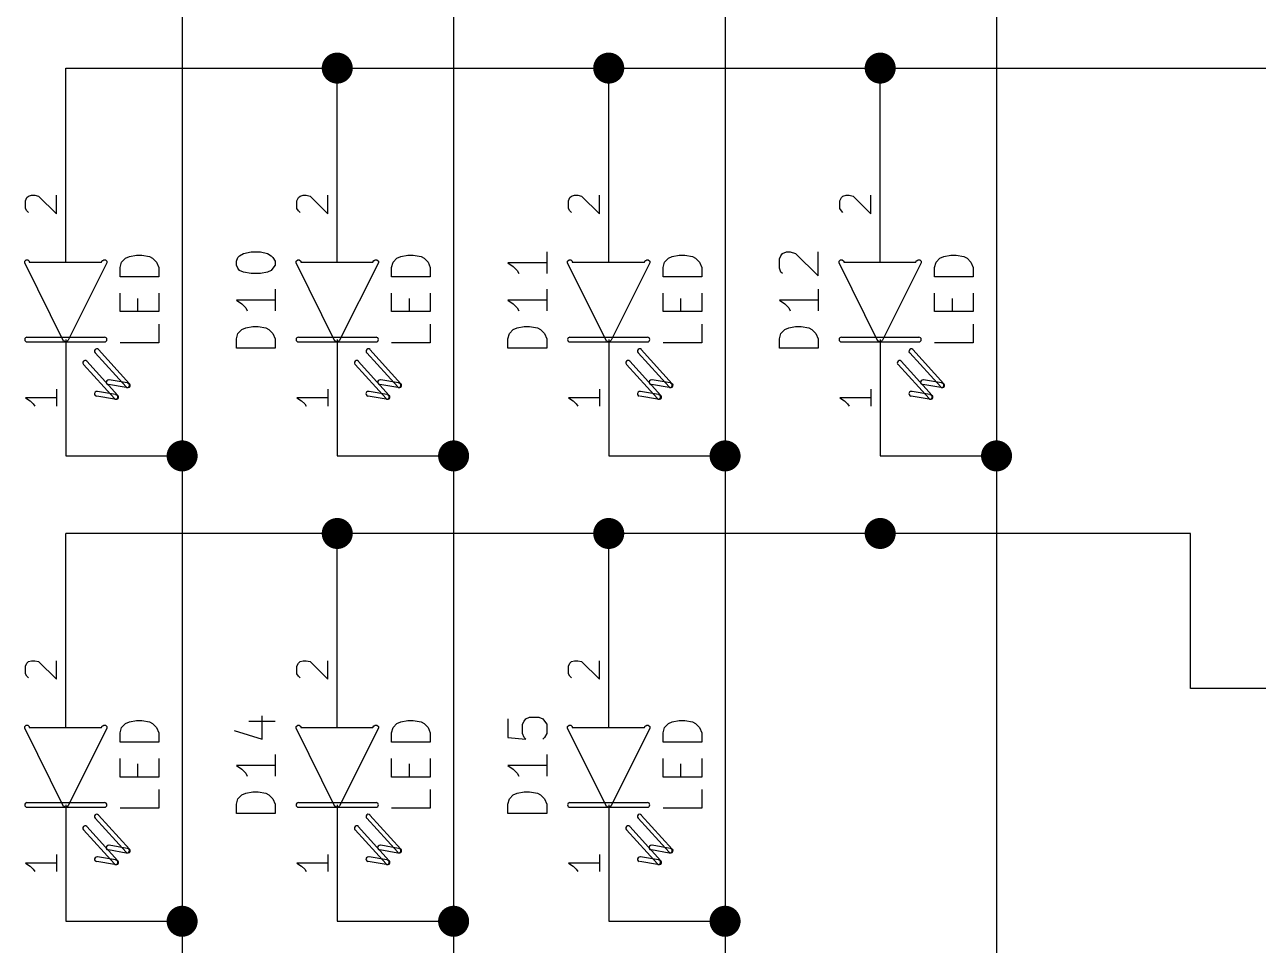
# Model space of a CAD drawing. Extents: x 10 to 269, y -206 to -10.
# Drawn here: x 58.34 to 98.74, y -121.44 to -91.29 of the extents above; entities that cross this region are included whole.
import ezdxf

# ---------------------------------------------------------------- set-up
doc = ezdxf.new("R2010")
doc.units = 0
doc.header["$MEASUREMENT"] = 0
doc.layers.add('BLACK', color=7, linetype='CONTINUOUS')

msp = doc.modelspace()

# ---------------------------------------------------------------- linework, layer by layer
at = {"layer": 'Black'}
for p, q in [((59.69, -99.06), (59.69, -95.25)), ((68.58, -99.06), (68.58, -95.25)), ((77.47, -99.06), (77.47, -95.25)), ((86.36, -99.06), (86.36, -95.25)), ((58.3692, -97.0534), (58.42, -96.9518)), ((58.42, -96.9518), (58.4708, -96.901)), ((58.4708, -96.901), (58.5724, -96.8756)), ((58.5724, -96.8756), (58.674, -96.8756)), ((58.674, -96.8756), (58.801, -96.901)), ((58.801, -96.901), (59.3852, -97.4852)), ((59.3852, -97.4852), (59.3852, -96.8756)), ((67.2592, -97.0534), (67.31, -96.9518)), ((67.31, -96.9518), (67.3608, -96.901)), ((67.3608, -96.901), (67.4624, -96.8756)), ((67.4624, -96.8756), (67.564, -96.8756)), ((67.564, -96.8756), (67.691, -96.901)), ((67.691, -96.901), (68.2752, -97.4852)), ((68.2752, -97.4852), (68.2752, -96.8756)), ((76.1492, -97.0534), (76.2, -96.9518)), ((76.2, -96.9518), (76.2508, -96.901)), ((76.2508, -96.901), (76.3524, -96.8756)), ((76.3524, -96.8756), (76.454, -96.8756)), ((76.454, -96.8756), (76.581, -96.901)), ((76.581, -96.901), (77.1652, -97.4852)), ((77.1652, -97.4852), (77.1652, -96.8756)), ((85.0392, -97.0534), (85.09, -96.9518)), ((85.09, -96.9518), (85.1408, -96.901)), ((85.1408, -96.901), (85.2424, -96.8756)), ((85.2424, -96.8756), (85.344, -96.8756)), ((85.344, -96.8756), (85.471, -96.901)), ((85.471, -96.901), (86.0552, -97.4852)), ((86.0552, -97.4852), (86.0552, -96.8756)), ((58.3692, -97.3074), (58.3692, -97.0534)), ((58.42, -97.3836), (58.3692, -97.3074)), ((67.2592, -97.3074), (67.2592, -97.0534)), ((67.31, -97.3836), (67.2592, -97.3074)), ((76.1492, -97.3074), (76.1492, -97.0534)), ((76.2, -97.3836), (76.1492, -97.3074)), ((85.0392, -97.3074), (85.0392, -97.0534)), ((85.09, -97.3836), (85.0392, -97.3074)), ((58.4708, -97.4344), (58.42, -97.3836)), ((67.3608, -97.4344), (67.31, -97.3836)), ((76.2508, -97.4344), (76.2, -97.3836)), ((85.1408, -97.4344), (85.09, -97.3836)), ((58.3438, -99.0346), (58.3946, -98.9838)), ((58.3438, -99.0854), (58.3438, -99.0346)), ((59.6138, -101.651), (58.3438, -99.0854)), ((58.3946, -98.9838), (58.4454, -98.9838)), ((58.4454, -98.9838), (58.4962, -99.0346)), ((58.4962, -99.0346), (58.4962, -99.06)), ((58.4962, -99.06), (60.8584, -99.06)), ((61.0362, -99.0854), (59.7662, -101.625)), ((60.8584, -99.06), (60.8838, -99.0092)), ((60.8838, -99.0092), (60.9092, -99.0092)), ((60.9092, -99.0092), (60.9346, -98.9838)), ((60.9346, -98.9838), (60.9854, -98.9838)), ((60.9854, -98.9838), (61.0362, -99.0346)), ((61.0362, -99.0346), (61.0362, -99.0854)), ((67.2338, -99.0346), (67.2846, -98.9838)), ((67.2338, -99.0854), (67.2338, -99.0346)), ((68.5038, -101.651), (67.2338, -99.0854)), ((67.2846, -98.9838), (67.3354, -98.9838)), ((67.3354, -98.9838), (67.3862, -99.0346)), ((67.3862, -99.0346), (67.3862, -99.06)), ((67.3862, -99.06), (69.7484, -99.06)), ((69.9262, -99.0854), (68.6562, -101.625)), ((69.7484, -99.06), (69.7738, -99.0092)), ((69.7738, -99.0092), (69.7992, -99.0092)), ((69.7992, -99.0092), (69.8246, -98.9838)), ((69.8246, -98.9838), (69.8754, -98.9838)), ((69.8754, -98.9838), (69.9262, -99.0346)), ((69.9262, -99.0346), (69.9262, -99.0854)), ((76.1238, -99.0346), (76.1746, -98.9838)), ((76.1238, -99.0854), (76.1238, -99.0346)), ((77.3938, -101.651), (76.1238, -99.0854)), ((76.1746, -98.9838), (76.2254, -98.9838)), ((76.2254, -98.9838), (76.2762, -99.0346)), ((76.2762, -99.0346), (76.2762, -99.06)), ((76.2762, -99.06), (78.6384, -99.06)), ((78.8162, -99.0854), (77.5462, -101.625)), ((78.6384, -99.06), (78.6638, -99.0092)), ((78.6638, -99.0092), (78.6892, -99.0092)), ((78.6892, -99.0092), (78.7146, -98.9838)), ((78.7146, -98.9838), (78.7654, -98.9838)), ((78.7654, -98.9838), (78.8162, -99.0346)), ((78.8162, -99.0346), (78.8162, -99.0854)), ((85.0138, -99.0346), (85.0646, -98.9838)), ((85.0138, -99.0854), (85.0138, -99.0346)), ((86.2838, -101.651), (85.0138, -99.0854)), ((85.0646, -98.9838), (85.1154, -98.9838)), ((85.1154, -98.9838), (85.1662, -99.0346)), ((85.1662, -99.0346), (85.1662, -99.06)), ((85.1662, -99.06), (87.5284, -99.06)), ((87.7062, -99.0854), (86.4362, -101.625)), ((87.5284, -99.06), (87.5538, -99.0092)), ((87.5538, -99.0092), (87.5792, -99.0092)), ((87.5792, -99.0092), (87.6046, -98.9838)), ((87.6046, -98.9838), (87.6554, -98.9838)), ((87.6554, -98.9838), (87.7062, -99.0346)), ((87.7062, -99.0346), (87.7062, -99.0854)), ((58.42, -101.524), (60.96, -101.524)), ((58.42, -101.676), (60.96, -101.676)), ((59.6392, -101.651), (59.6138, -101.651)), ((59.6646, -101.676), (59.6392, -101.651)), ((59.7154, -101.676), (59.6646, -101.676)), ((59.69, -101.6), (59.69, -105.41)), ((59.7662, -101.625), (59.7154, -101.676)), ((67.31, -101.524), (69.85, -101.524)), ((67.31, -101.676), (69.85, -101.676)), ((68.5292, -101.651), (68.5038, -101.651)), ((68.5546, -101.676), (68.5292, -101.651)), ((68.6054, -101.676), (68.5546, -101.676)), ((68.58, -101.6), (68.58, -105.41)), ((68.6562, -101.625), (68.6054, -101.676)), ((76.2, -101.524), (78.74, -101.524)), ((76.2, -101.676), (78.74, -101.676)), ((77.4192, -101.651), (77.3938, -101.651)), ((77.4446, -101.676), (77.4192, -101.651)), ((77.4954, -101.676), (77.4446, -101.676)), ((77.47, -101.6), (77.47, -105.41)), ((77.5462, -101.625), (77.4954, -101.676)), ((85.09, -101.524), (87.63, -101.524)), ((85.09, -101.676), (87.63, -101.676)), ((86.3092, -101.651), (86.2838, -101.651)), ((86.3346, -101.676), (86.3092, -101.651)), ((86.3854, -101.676), (86.3346, -101.676)), ((86.36, -101.6), (86.36, -105.41)), ((86.4362, -101.625), (86.3854, -101.676)), ((60.6552, -102.032), (61.6712, -103.149)), ((60.7568, -101.93), (61.7728, -103.048)), ((69.5452, -102.032), (70.5612, -103.149)), ((69.6468, -101.93), (70.6628, -103.048)), ((78.4352, -102.032), (79.4512, -103.149)), ((78.5368, -101.93), (79.5528, -103.048)), ((87.3252, -102.032), (88.3412, -103.149)), ((87.4268, -101.93), (88.4428, -103.048)), ((60.2742, -102.413), (61.2902, -103.53)), ((60.3758, -102.311), (61.3918, -103.429)), ((69.1642, -102.413), (70.1802, -103.53)), ((69.2658, -102.311), (70.2818, -103.429)), ((78.0542, -102.413), (79.0702, -103.53)), ((78.1558, -102.311), (79.1718, -103.429)), ((86.9442, -102.413), (87.9602, -103.53)), ((87.0458, -102.311), (88.0618, -103.429)), ((61.6966, -103.022), (61.1124, -102.921)), ((70.5866, -103.022), (70.0024, -102.921)), ((79.4766, -103.022), (78.8924, -102.921)), ((88.3666, -103.022), (87.7824, -102.921)), ((59.3852, -103.226), (59.3852, -103.784)), ((61.3156, -103.403), (60.7314, -103.302)), ((61.6712, -103.175), (61.087, -103.073)), ((68.2752, -103.226), (68.2752, -103.784)), ((70.2056, -103.403), (69.6214, -103.302)), ((70.5612, -103.175), (69.977, -103.073)), ((77.1652, -103.226), (77.1652, -103.784)), ((79.0956, -103.403), (78.5114, -103.302)), ((79.4512, -103.175), (78.867, -103.073)), ((86.0552, -103.226), (86.0552, -103.784)), ((87.9856, -103.403), (87.4014, -103.302)), ((88.3412, -103.175), (87.757, -103.073)), ((59.3852, -103.505), (58.3692, -103.505)), ((58.3692, -103.505), (58.5216, -103.607)), ((58.5216, -103.607), (58.6232, -103.708)), ((58.6232, -103.708), (58.674, -103.784)), ((61.2902, -103.556), (60.706, -103.454)), ((68.2752, -103.505), (67.2592, -103.505)), ((67.2592, -103.505), (67.4116, -103.607)), ((67.4116, -103.607), (67.5132, -103.708)), ((67.5132, -103.708), (67.564, -103.784)), ((70.1802, -103.556), (69.596, -103.454)), ((77.1652, -103.505), (76.1492, -103.505)), ((76.1492, -103.505), (76.3016, -103.607)), ((76.3016, -103.607), (76.4032, -103.708)), ((76.4032, -103.708), (76.454, -103.784)), ((79.0702, -103.556), (78.486, -103.454)), ((86.0552, -103.505), (85.0392, -103.505)), ((85.0392, -103.505), (85.1916, -103.607)), ((85.1916, -103.607), (85.2932, -103.708)), ((85.2932, -103.708), (85.344, -103.784)), ((87.9602, -103.556), (87.376, -103.454)), ((59.69, -114.3), (59.69, -110.49)), ((68.58, -114.3), (68.58, -110.49)), ((77.47, -114.3), (77.47, -110.49)), ((58.3692, -112.293), (58.42, -112.192)), ((58.3692, -112.547), (58.3692, -112.293)), ((58.42, -112.192), (58.4708, -112.141)), ((58.4708, -112.141), (58.5724, -112.116)), ((58.5724, -112.116), (58.674, -112.116)), ((58.674, -112.116), (58.801, -112.141)), ((58.801, -112.141), (59.3852, -112.725)), ((59.3852, -112.725), (59.3852, -112.116)), ((67.2592, -112.293), (67.31, -112.192)), ((67.2592, -112.547), (67.2592, -112.293)), ((67.31, -112.192), (67.3608, -112.141)), ((67.3608, -112.141), (67.4624, -112.116)), ((67.4624, -112.116), (67.564, -112.116)), ((67.564, -112.116), (67.691, -112.141)), ((67.691, -112.141), (68.2752, -112.725)), ((68.2752, -112.725), (68.2752, -112.116)), ((76.1492, -112.293), (76.2, -112.192)), ((76.1492, -112.547), (76.1492, -112.293)), ((76.2, -112.192), (76.2508, -112.141)), ((76.2508, -112.141), (76.3524, -112.116)), ((76.3524, -112.116), (76.454, -112.116)), ((76.454, -112.116), (76.581, -112.141)), ((76.581, -112.141), (77.1652, -112.725)), ((77.1652, -112.725), (77.1652, -112.116)), ((58.42, -112.624), (58.3692, -112.547)), ((58.4708, -112.674), (58.42, -112.624)), ((67.31, -112.624), (67.2592, -112.547)), ((67.3608, -112.674), (67.31, -112.624)), ((76.2, -112.624), (76.1492, -112.547)), ((76.2508, -112.674), (76.2, -112.624)), ((58.3438, -114.275), (58.3946, -114.224)), ((58.3438, -114.325), (58.3438, -114.275)), ((59.6138, -116.891), (58.3438, -114.325)), ((58.3946, -114.224), (58.4454, -114.224)), ((58.4454, -114.224), (58.4962, -114.275)), ((58.4962, -114.275), (58.4962, -114.3)), ((58.4962, -114.3), (60.8584, -114.3)), ((61.0362, -114.325), (59.7662, -116.865)), ((60.8584, -114.3), (60.8838, -114.249)), ((60.8838, -114.249), (60.9092, -114.249)), ((60.9092, -114.249), (60.9346, -114.224)), ((60.9346, -114.224), (60.9854, -114.224)), ((60.9854, -114.224), (61.0362, -114.275)), ((61.0362, -114.275), (61.0362, -114.325)), ((67.2338, -114.275), (67.2846, -114.224)), ((67.2338, -114.325), (67.2338, -114.275)), ((68.5038, -116.891), (67.2338, -114.325)), ((67.2846, -114.224), (67.3354, -114.224)), ((67.3354, -114.224), (67.3862, -114.275)), ((67.3862, -114.275), (67.3862, -114.3)), ((67.3862, -114.3), (69.7484, -114.3)), ((69.9262, -114.325), (68.6562, -116.865)), ((69.7484, -114.3), (69.7738, -114.249)), ((69.7738, -114.249), (69.7992, -114.249)), ((69.7992, -114.249), (69.8246, -114.224)), ((69.8246, -114.224), (69.8754, -114.224)), ((69.8754, -114.224), (69.9262, -114.275)), ((69.9262, -114.275), (69.9262, -114.325)), ((76.1238, -114.275), (76.1746, -114.224)), ((76.1238, -114.325), (76.1238, -114.275)), ((77.3938, -116.891), (76.1238, -114.325)), ((76.1746, -114.224), (76.2254, -114.224)), ((76.2254, -114.224), (76.2762, -114.275)), ((76.2762, -114.275), (76.2762, -114.3)), ((76.2762, -114.3), (78.6384, -114.3)), ((78.8162, -114.325), (77.5462, -116.865)), ((78.6384, -114.3), (78.6638, -114.249)), ((78.6638, -114.249), (78.6892, -114.249)), ((78.6892, -114.249), (78.7146, -114.224)), ((78.7146, -114.224), (78.7654, -114.224)), ((78.7654, -114.224), (78.8162, -114.275)), ((78.8162, -114.275), (78.8162, -114.325)), ((58.42, -116.764), (60.96, -116.764)), ((58.42, -116.916), (60.96, -116.916)), ((59.6392, -116.891), (59.6138, -116.891)), ((59.6646, -116.916), (59.6392, -116.891)), ((59.7154, -116.916), (59.6646, -116.916)), ((59.69, -116.84), (59.69, -120.65)), ((59.7662, -116.865), (59.7154, -116.916)), ((67.31, -116.764), (69.85, -116.764)), ((67.31, -116.916), (69.85, -116.916)), ((68.5292, -116.891), (68.5038, -116.891)), ((68.5546, -116.916), (68.5292, -116.891)), ((68.6054, -116.916), (68.5546, -116.916)), ((68.58, -116.84), (68.58, -120.65)), ((68.6562, -116.865), (68.6054, -116.916)), ((76.2, -116.764), (78.74, -116.764)), ((76.2, -116.916), (78.74, -116.916)), ((77.4192, -116.891), (77.3938, -116.891)), ((77.4446, -116.916), (77.4192, -116.891)), ((77.4954, -116.916), (77.4446, -116.916)), ((77.47, -116.84), (77.47, -120.65)), ((77.5462, -116.865), (77.4954, -116.916)), ((60.3758, -117.551), (61.3918, -118.669)), ((60.6552, -117.272), (61.6712, -118.389)), ((60.7568, -117.17), (61.7728, -118.288)), ((69.2658, -117.551), (70.2818, -118.669)), ((69.5452, -117.272), (70.5612, -118.389)), ((69.6468, -117.17), (70.6628, -118.288)), ((78.1558, -117.551), (79.1718, -118.669)), ((78.4352, -117.272), (79.4512, -118.389)), ((78.5368, -117.17), (79.5528, -118.288)), ((60.2742, -117.653), (61.2902, -118.77)), ((69.1642, -117.653), (70.1802, -118.77)), ((78.0542, -117.653), (79.0702, -118.77)), ((61.6712, -118.415), (61.087, -118.313)), ((61.6966, -118.262), (61.1124, -118.161)), ((70.5612, -118.415), (69.977, -118.313)), ((70.5866, -118.262), (70.0024, -118.161)), ((79.4512, -118.415), (78.867, -118.313)), ((79.4766, -118.262), (78.8924, -118.161)), ((59.3852, -118.745), (58.3692, -118.745)), ((58.3692, -118.745), (58.5216, -118.847)), ((59.3852, -118.466), (59.3852, -119.024)), ((61.2902, -118.796), (60.706, -118.694)), ((61.3156, -118.643), (60.7314, -118.542)), ((68.2752, -118.745), (67.2592, -118.745)), ((67.2592, -118.745), (67.4116, -118.847)), ((68.2752, -118.466), (68.2752, -119.024)), ((70.1802, -118.796), (69.596, -118.694)), ((70.2056, -118.643), (69.6214, -118.542)), ((77.1652, -118.745), (76.1492, -118.745)), ((76.1492, -118.745), (76.3016, -118.847)), ((77.1652, -118.466), (77.1652, -119.024)), ((79.0702, -118.796), (78.486, -118.694)), ((79.0956, -118.643), (78.5114, -118.542)), ((58.5216, -118.847), (58.6232, -118.948)), ((58.6232, -118.948), (58.674, -119.024)), ((67.4116, -118.847), (67.5132, -118.948)), ((67.5132, -118.948), (67.564, -119.024)), ((76.3016, -118.847), (76.4032, -118.948)), ((76.4032, -118.948), (76.454, -119.024))]:
    msp.add_line(p, q, dxfattribs=at)
for centre, start, end in [((58.42, -101.6), 90, 270), ((60.96, -101.6), 270, 450), ((67.31, -101.6), 90, 270), ((69.85, -101.6), 270, 450), ((76.2, -101.6), 90, 270), ((78.74, -101.6), 270, 450), ((85.09, -101.6), 90, 270), ((87.63, -101.6), 270, 450), ((60.706, -101.981), 41.6335, 221.634), ((69.596, -101.981), 41.6335, 221.634), ((78.486, -101.981), 41.6335, 221.634), ((87.376, -101.981), 41.6335, 221.634), ((60.325, -102.362), 41.6335, 221.634), ((69.215, -102.362), 41.6335, 221.634), ((78.105, -102.362), 41.6335, 221.634), ((86.995, -102.362), 41.6335, 221.634), ((61.087, -102.997), 438.69, 618.69), ((69.977, -102.997), 438.69, 618.69), ((78.867, -102.997), 438.69, 618.69), ((87.757, -102.997), 438.69, 618.69), ((60.706, -103.378), 438.69, 618.69), ((61.3156, -103.48), 258.69, 438.69), ((61.722, -103.099), 221.634, 401.634), ((61.6966, -103.099), 258.69, 438.69), ((69.596, -103.378), 438.69, 618.69), ((70.2056, -103.48), 258.69, 438.69), ((70.612, -103.099), 221.634, 401.634), ((70.5866, -103.099), 258.69, 438.69), ((78.486, -103.378), 438.69, 618.69), ((79.0956, -103.48), 258.69, 438.69), ((79.502, -103.099), 221.634, 401.634), ((79.4766, -103.099), 258.69, 438.69), ((87.376, -103.378), 438.69, 618.69), ((87.9856, -103.48), 258.69, 438.69), ((88.392, -103.099), 221.634, 401.634), ((88.3666, -103.099), 258.69, 438.69), ((61.341, -103.48), 221.634, 401.634), ((70.231, -103.48), 221.634, 401.634), ((79.121, -103.48), 221.634, 401.634), ((88.011, -103.48), 221.634, 401.634), ((58.42, -116.84), 90, 270), ((60.706, -117.221), 41.6335, 221.634), ((60.96, -116.84), 270, 450), ((67.31, -116.84), 90, 270), ((69.596, -117.221), 41.6335, 221.634), ((69.85, -116.84), 270, 450), ((76.2, -116.84), 90, 270), ((78.486, -117.221), 41.6335, 221.634), ((78.74, -116.84), 270, 450), ((60.325, -117.602), 41.6335, 221.634), ((69.215, -117.602), 41.6335, 221.634), ((78.105, -117.602), 41.6335, 221.634), ((61.087, -118.237), 438.69, 618.69), ((61.722, -118.339), 221.634, 401.634), ((61.6966, -118.339), 258.69, 438.69), ((69.977, -118.237), 438.69, 618.69), ((70.612, -118.339), 221.634, 401.634), ((70.5866, -118.339), 258.69, 438.69), ((78.867, -118.237), 438.69, 618.69), ((79.502, -118.339), 221.634, 401.634), ((79.4766, -118.339), 258.69, 438.69), ((60.706, -118.618), 438.69, 618.69), ((61.341, -118.72), 221.634, 401.634), ((61.3156, -118.72), 258.69, 438.69), ((69.596, -118.618), 438.69, 618.69), ((70.231, -118.72), 221.634, 401.634), ((70.2056, -118.72), 258.69, 438.69), ((78.486, -118.618), 438.69, 618.69), ((79.121, -118.72), 221.634, 401.634), ((79.0956, -118.72), 258.69, 438.69)]:
    msp.add_arc(centre, 0.0762, start, end, dxfattribs=at)
at = {"layer": 'Blue 4'}
for p, q in [((63.5, -73.66), (63.5, -129.54)), ((72.39, -73.66), (72.39, -129.54)), ((81.28, -73.66), (81.28, -129.54)), ((90.17, -73.66), (90.17, -129.54)), ((59.69, -95.25), (59.69, -92.71)), ((59.69, -92.71), (101.6, -92.71)), ((68.58, -95.25), (68.58, -92.71)), ((77.47, -95.25), (77.47, -92.71)), ((86.36, -95.25), (86.36, -92.71)), ((59.69, -105.41), (63.5, -105.41)), ((68.58, -105.41), (72.39, -105.41)), ((77.47, -105.41), (81.28, -105.41)), ((86.36, -105.41), (90.17, -105.41)), ((59.69, -110.49), (59.69, -107.95)), ((96.52, -107.95), (59.69, -107.95)), ((68.58, -110.49), (68.58, -107.95)), ((77.47, -110.49), (77.47, -107.95)), ((96.52, -113.03), (96.52, -107.95)), ((127, -113.03), (96.52, -113.03)), ((59.69, -120.65), (63.5, -120.65)), ((68.58, -120.65), (72.39, -120.65)), ((77.47, -120.65), (81.28, -120.65))]:
    msp.add_line(p, q, dxfattribs=at)
at = {"layer": 'Blue 4', "const_width": 0.508}
for points in [[(68.326, -92.71, 1), (68.834, -92.71, 1)], [(77.216, -92.71, 1), (77.724, -92.71, 1)], [(86.106, -92.71, 1), (86.614, -92.71, 1)], [(63.246, -105.41, 1), (63.754, -105.41, 1)], [(72.136, -105.41, 1), (72.644, -105.41, 1)], [(81.026, -105.41, 1), (81.534, -105.41, 1)], [(89.916, -105.41, 1), (90.424, -105.41, 1)], [(68.326, -107.95, 1), (68.834, -107.95, 1)], [(77.216, -107.95, 1), (77.724, -107.95, 1)], [(86.106, -107.95, 1), (86.614, -107.95, 1)], [(63.246, -120.65, 1), (63.754, -120.65, 1)], [(72.136, -120.65, 1), (72.644, -120.65, 1)], [(81.026, -120.65, 1), (81.534, -120.65, 1)]]:
    msp.add_lwpolyline(points, format="xyb", close=True, dxfattribs=at)
at = {"layer": 'Gray 1'}
for p, q in [((61.5188, -99.06), (61.6458, -98.933)), ((61.6458, -98.933), (61.7728, -98.8822)), ((61.7728, -98.8822), (62.0014, -98.8314)), ((62.0014, -98.8314), (62.1792, -98.8314)), ((62.1792, -98.8314), (62.4332, -98.8822)), ((62.4332, -98.8822), (62.5348, -98.933)), ((62.5348, -98.933), (62.6618, -99.06)), ((65.278, -99.0346), (65.3288, -98.9076)), ((65.3288, -98.9076), (65.3796, -98.8568)), ((65.3796, -98.8568), (65.5066, -98.7806)), ((65.5066, -98.7806), (65.7606, -98.7298)), ((65.7606, -98.7298), (66.0654, -98.7298)), ((66.0654, -98.7298), (66.294, -98.7806)), ((66.294, -98.7806), (66.421, -98.8568)), ((66.421, -98.8568), (66.4718, -98.9076)), ((66.4718, -98.9076), (66.548, -99.0346)), ((70.4088, -99.06), (70.5358, -98.933)), ((70.5358, -98.933), (70.6628, -98.8822)), ((70.6628, -98.8822), (70.8914, -98.8314)), ((70.8914, -98.8314), (71.0692, -98.8314)), ((71.0692, -98.8314), (71.3232, -98.8822)), ((71.3232, -98.8822), (71.4248, -98.933)), ((71.4248, -98.933), (71.5518, -99.06)), ((75.438, -98.7298), (75.438, -99.441)), ((79.2988, -99.06), (79.4258, -98.933)), ((79.4258, -98.933), (79.5528, -98.8822)), ((79.5528, -98.8822), (79.7814, -98.8314)), ((79.7814, -98.8314), (79.9592, -98.8314)), ((79.9592, -98.8314), (80.2132, -98.8822)), ((80.2132, -98.8822), (80.3148, -98.933)), ((80.3148, -98.933), (80.4418, -99.06)), ((83.058, -98.9584), (83.1088, -98.8568)), ((83.058, -99.2632), (83.058, -98.9584)), ((83.1088, -98.8568), (83.1596, -98.7806)), ((83.1596, -98.7806), (83.2866, -98.7298)), ((83.2866, -98.7298), (83.4136, -98.7298)), ((83.4136, -98.7298), (83.5914, -98.7806)), ((83.5914, -98.7806), (84.328, -99.5172)), ((84.328, -99.5172), (84.328, -98.7298)), ((88.1888, -99.06), (88.3158, -98.933)), ((88.3158, -98.933), (88.4428, -98.8822)), ((88.4428, -98.8822), (88.6714, -98.8314)), ((88.6714, -98.8314), (88.8492, -98.8314)), ((88.8492, -98.8314), (89.1032, -98.8822)), ((89.1032, -98.8822), (89.2048, -98.933)), ((89.2048, -98.933), (89.3318, -99.06)), ((61.468, -99.2378), (61.5188, -99.06)), ((61.468, -99.5426), (61.468, -99.2378)), ((62.6618, -99.06), (62.738, -99.2378)), ((62.738, -99.2378), (62.738, -99.5426)), ((65.278, -99.1616), (65.278, -99.0346)), ((65.3288, -99.2632), (65.278, -99.1616)), ((65.3796, -99.3394), (65.3288, -99.2632)), ((65.5066, -99.3902), (65.3796, -99.3394)), ((66.421, -99.3394), (66.294, -99.3902)), ((66.4718, -99.2632), (66.421, -99.3394)), ((66.548, -99.1616), (66.4718, -99.2632)), ((66.548, -99.0346), (66.548, -99.1616)), ((70.358, -99.2378), (70.4088, -99.06)), ((70.358, -99.5426), (70.358, -99.2378)), ((71.5518, -99.06), (71.628, -99.2378)), ((71.628, -99.2378), (71.628, -99.5426)), ((75.438, -99.0854), (74.168, -99.0854)), ((74.168, -99.0854), (74.3458, -99.2124)), ((74.3458, -99.2124), (74.4728, -99.3394)), ((74.4728, -99.3394), (74.5236, -99.441)), ((79.248, -99.2378), (79.2988, -99.06)), ((79.248, -99.5426), (79.248, -99.2378)), ((80.4418, -99.06), (80.518, -99.2378)), ((80.518, -99.2378), (80.518, -99.5426)), ((83.1088, -99.3902), (83.058, -99.2632)), ((88.138, -99.2378), (88.1888, -99.06)), ((88.138, -99.5426), (88.138, -99.2378)), ((89.3318, -99.06), (89.408, -99.2378)), ((89.408, -99.2378), (89.408, -99.5426)), ((62.738, -99.5426), (61.468, -99.5426)), ((65.7606, -99.441), (65.5066, -99.3902)), ((66.0654, -99.441), (65.7606, -99.441)), ((66.294, -99.3902), (66.0654, -99.441)), ((71.628, -99.5426), (70.358, -99.5426)), ((80.518, -99.5426), (79.248, -99.5426)), ((83.1596, -99.441), (83.1088, -99.3902)), ((89.408, -99.5426), (88.138, -99.5426)), ((61.468, -100.686), (61.468, -100.076)), ((62.738, -100.076), (62.738, -100.686)), ((66.548, -99.949), (66.548, -100.66)), ((70.358, -100.686), (70.358, -100.076)), ((71.628, -100.076), (71.628, -100.686)), ((75.438, -99.949), (75.438, -100.66)), ((79.248, -100.686), (79.248, -100.076)), ((80.518, -100.076), (80.518, -100.686)), ((84.328, -99.949), (84.328, -100.66)), ((88.138, -100.686), (88.138, -100.076)), ((89.408, -100.076), (89.408, -100.686)), ((62.0522, -100.686), (62.0522, -100.254)), ((66.548, -100.305), (65.278, -100.305)), ((65.278, -100.305), (65.4558, -100.432)), ((65.4558, -100.432), (65.5828, -100.559)), ((65.5828, -100.559), (65.6336, -100.66)), ((70.9422, -100.686), (70.9422, -100.254)), ((75.438, -100.305), (74.168, -100.305)), ((74.168, -100.305), (74.3458, -100.432)), ((74.3458, -100.432), (74.4728, -100.559)), ((74.4728, -100.559), (74.5236, -100.66)), ((79.8322, -100.686), (79.8322, -100.254)), ((84.328, -100.305), (83.058, -100.305)), ((83.058, -100.305), (83.2358, -100.432)), ((83.2358, -100.432), (83.3628, -100.559)), ((83.3628, -100.559), (83.4136, -100.66)), ((88.7222, -100.686), (88.7222, -100.254)), ((62.738, -100.686), (61.468, -100.686)), ((71.628, -100.686), (70.358, -100.686)), ((80.518, -100.686), (79.248, -100.686)), ((89.408, -100.686), (88.138, -100.686)), ((62.738, -101.092), (62.738, -101.702)), ((65.278, -101.575), (65.3288, -101.397)), ((65.3288, -101.397), (65.4558, -101.27)), ((65.4558, -101.27), (65.5828, -101.219)), ((65.5828, -101.219), (65.8114, -101.168)), ((65.8114, -101.168), (65.9892, -101.168)), ((65.9892, -101.168), (66.2432, -101.219)), ((66.2432, -101.219), (66.3448, -101.27)), ((66.3448, -101.27), (66.4718, -101.397)), ((66.4718, -101.397), (66.548, -101.575)), ((71.628, -101.092), (71.628, -101.702)), ((74.168, -101.575), (74.2188, -101.397)), ((74.2188, -101.397), (74.3458, -101.27)), ((74.3458, -101.27), (74.4728, -101.219)), ((74.4728, -101.219), (74.7014, -101.168)), ((74.7014, -101.168), (74.8792, -101.168)), ((74.8792, -101.168), (75.1332, -101.219)), ((75.1332, -101.219), (75.2348, -101.27)), ((75.2348, -101.27), (75.3618, -101.397)), ((75.3618, -101.397), (75.438, -101.575)), ((80.518, -101.092), (80.518, -101.702)), ((83.058, -101.575), (83.1088, -101.397)), ((83.1088, -101.397), (83.2358, -101.27)), ((83.2358, -101.27), (83.3628, -101.219)), ((83.3628, -101.219), (83.5914, -101.168)), ((83.5914, -101.168), (83.7692, -101.168)), ((83.7692, -101.168), (84.0232, -101.219)), ((84.0232, -101.219), (84.1248, -101.27)), ((84.1248, -101.27), (84.2518, -101.397)), ((84.2518, -101.397), (84.328, -101.575)), ((89.408, -101.092), (89.408, -101.702)), ((62.738, -101.702), (61.468, -101.702)), ((65.278, -101.879), (65.278, -101.575)), ((66.548, -101.575), (66.548, -101.879)), ((71.628, -101.702), (70.358, -101.702)), ((74.168, -101.879), (74.168, -101.575)), ((75.438, -101.575), (75.438, -101.879)), ((80.518, -101.702), (79.248, -101.702)), ((83.058, -101.879), (83.058, -101.575)), ((84.328, -101.575), (84.328, -101.879)), ((89.408, -101.702), (88.138, -101.702)), ((66.548, -101.879), (65.278, -101.879)), ((75.438, -101.879), (74.168, -101.879)), ((84.328, -101.879), (83.058, -101.879)), ((66.1162, -114.681), (66.1162, -113.919)), ((61.468, -114.478), (61.5188, -114.3)), ((61.5188, -114.3), (61.6458, -114.173)), ((61.6458, -114.173), (61.7728, -114.122)), ((61.7728, -114.122), (62.0014, -114.071)), ((62.0014, -114.071), (62.1792, -114.071)), ((62.1792, -114.071), (62.4332, -114.122)), ((62.4332, -114.122), (62.5348, -114.173)), ((62.5348, -114.173), (62.6618, -114.3)), ((62.6618, -114.3), (62.738, -114.478)), ((65.6844, -114.097), (66.548, -114.097)), ((70.358, -114.478), (70.4088, -114.3)), ((70.4088, -114.3), (70.5358, -114.173)), ((70.5358, -114.173), (70.6628, -114.122)), ((70.6628, -114.122), (70.8914, -114.071)), ((70.8914, -114.071), (71.0692, -114.071)), ((71.0692, -114.071), (71.3232, -114.122)), ((71.3232, -114.122), (71.4248, -114.173)), ((71.4248, -114.173), (71.5518, -114.3)), ((71.5518, -114.3), (71.628, -114.478)), ((74.168, -114.021), (74.168, -114.63)), ((74.6506, -114.198), (74.7014, -114.097)), ((74.6506, -114.503), (74.6506, -114.198)), ((74.7014, -114.097), (74.7522, -114.021)), ((74.7522, -114.021), (74.8792, -113.97)), ((74.8792, -113.97), (75.184, -113.97)), ((75.184, -113.97), (75.311, -114.021)), ((75.311, -114.021), (75.3618, -114.097)), ((75.3618, -114.097), (75.438, -114.198)), ((75.438, -114.198), (75.438, -114.503)), ((79.248, -114.478), (79.2988, -114.3)), ((79.2988, -114.3), (79.4258, -114.173)), ((79.4258, -114.173), (79.5528, -114.122)), ((79.5528, -114.122), (79.7814, -114.071)), ((79.7814, -114.071), (79.9592, -114.071)), ((79.9592, -114.071), (80.2132, -114.122)), ((80.2132, -114.122), (80.3148, -114.173)), ((80.3148, -114.173), (80.4418, -114.3)), ((80.4418, -114.3), (80.518, -114.478)), ((61.468, -114.783), (61.468, -114.478)), ((62.738, -114.478), (62.738, -114.783)), ((65.2018, -114.402), (66.1162, -114.681)), ((70.358, -114.783), (70.358, -114.478)), ((71.628, -114.478), (71.628, -114.783)), ((74.168, -114.63), (74.7522, -114.681)), ((74.7014, -114.63), (74.6506, -114.503)), ((74.7522, -114.681), (74.7014, -114.63)), ((75.3618, -114.63), (75.311, -114.681)), ((75.438, -114.503), (75.3618, -114.63)), ((79.248, -114.783), (79.248, -114.478)), ((80.518, -114.478), (80.518, -114.783)), ((62.738, -114.783), (61.468, -114.783)), ((71.628, -114.783), (70.358, -114.783)), ((80.518, -114.783), (79.248, -114.783)), ((61.468, -115.926), (61.468, -115.316)), ((62.0522, -115.926), (62.0522, -115.494)), ((62.738, -115.316), (62.738, -115.926)), ((66.548, -115.189), (66.548, -115.9)), ((70.358, -115.926), (70.358, -115.316)), ((70.9422, -115.926), (70.9422, -115.494)), ((71.628, -115.316), (71.628, -115.926)), ((75.438, -115.189), (75.438, -115.9)), ((79.248, -115.926), (79.248, -115.316)), ((79.8322, -115.926), (79.8322, -115.494)), ((80.518, -115.316), (80.518, -115.926)), ((62.738, -115.926), (61.468, -115.926)), ((66.548, -115.545), (65.278, -115.545)), ((65.278, -115.545), (65.4558, -115.672)), ((65.4558, -115.672), (65.5828, -115.799)), ((65.5828, -115.799), (65.6336, -115.9)), ((71.628, -115.926), (70.358, -115.926)), ((75.438, -115.545), (74.168, -115.545)), ((74.168, -115.545), (74.3458, -115.672)), ((74.3458, -115.672), (74.4728, -115.799)), ((74.4728, -115.799), (74.5236, -115.9)), ((80.518, -115.926), (79.248, -115.926)), ((62.738, -116.332), (62.738, -116.942)), ((71.628, -116.332), (71.628, -116.942)), ((80.518, -116.332), (80.518, -116.942)), ((65.278, -116.815), (65.3288, -116.637)), ((65.3288, -116.637), (65.4558, -116.51)), ((65.4558, -116.51), (65.5828, -116.459)), ((65.5828, -116.459), (65.8114, -116.408)), ((65.8114, -116.408), (65.9892, -116.408)), ((65.9892, -116.408), (66.2432, -116.459)), ((66.2432, -116.459), (66.3448, -116.51)), ((66.3448, -116.51), (66.4718, -116.637)), ((66.4718, -116.637), (66.548, -116.815)), ((74.168, -116.815), (74.2188, -116.637)), ((74.2188, -116.637), (74.3458, -116.51)), ((74.3458, -116.51), (74.4728, -116.459)), ((74.4728, -116.459), (74.7014, -116.408)), ((74.7014, -116.408), (74.8792, -116.408)), ((74.8792, -116.408), (75.1332, -116.459)), ((75.1332, -116.459), (75.2348, -116.51)), ((75.2348, -116.51), (75.3618, -116.637)), ((75.3618, -116.637), (75.438, -116.815)), ((62.738, -116.942), (61.468, -116.942)), ((65.278, -117.119), (65.278, -116.815)), ((66.548, -117.119), (65.278, -117.119)), ((66.548, -116.815), (66.548, -117.119)), ((71.628, -116.942), (70.358, -116.942)), ((74.168, -117.119), (74.168, -116.815)), ((75.438, -117.119), (74.168, -117.119)), ((75.438, -116.815), (75.438, -117.119)), ((80.518, -116.942), (79.248, -116.942))]:
    msp.add_line(p, q, dxfattribs=at)

doc.saveas('drawing.dxf')
